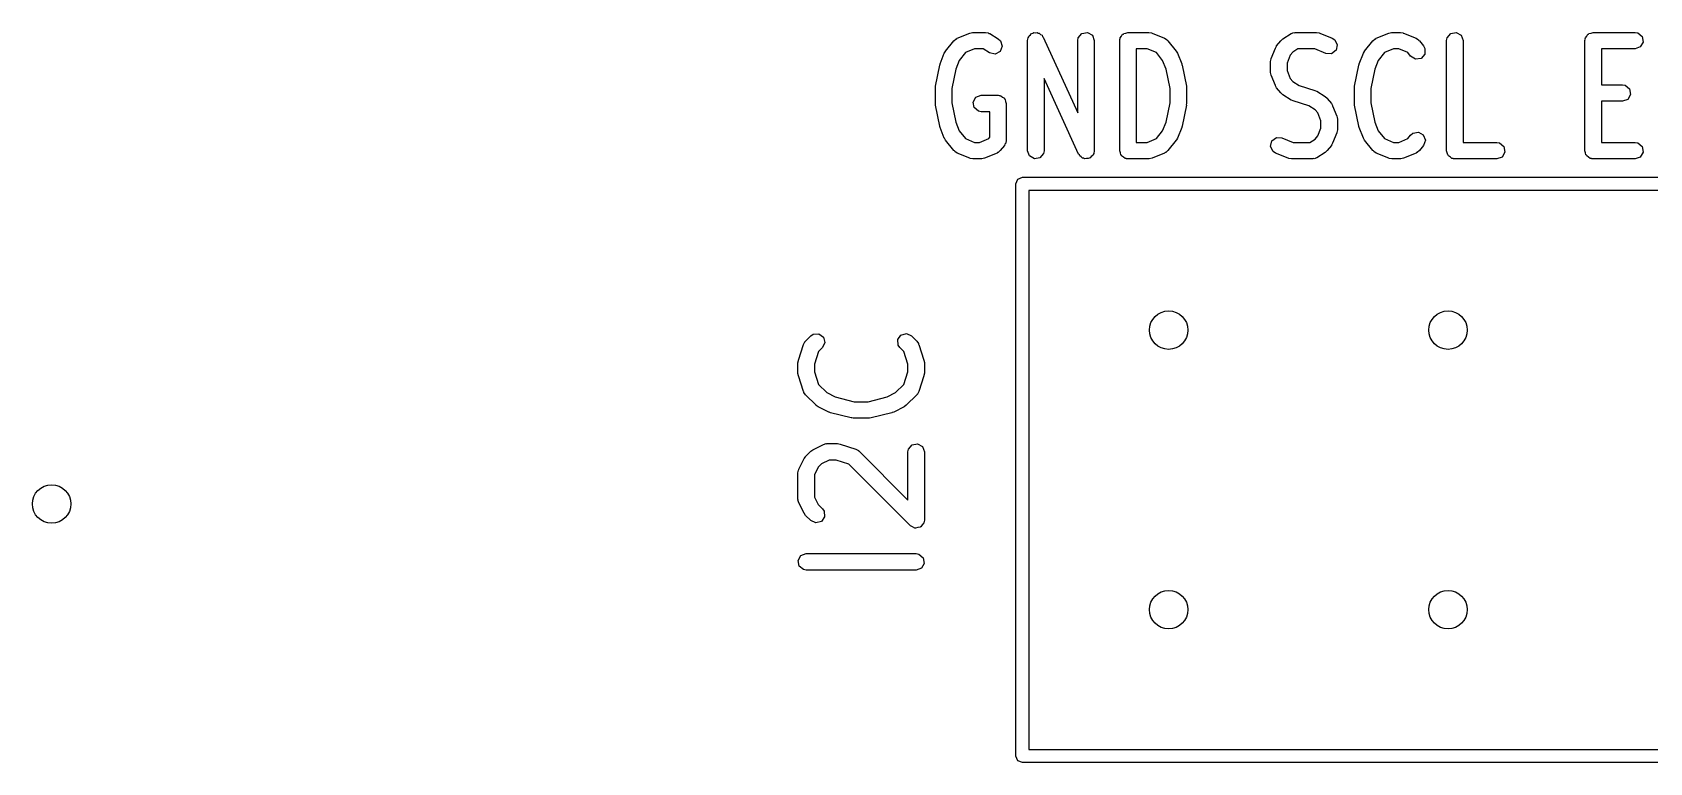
# Model space of a CAD drawing. Extents: x 0.22 to 1.79, y 0.29 to 2.17.
# Drawn here: x 0.393 to 0.972, y 1.907 to 2.169 of the extents above; entities that cross this region are included whole.
import ezdxf

# ---------------------------------------------------------------- set-up
doc = ezdxf.new("R2010")
doc.units = 0
doc.header["$MEASUREMENT"] = 0
doc.layers.add('BLACK', color=7, linetype='CONTINUOUS')

msp = doc.modelspace()

# ---------------------------------------------------------------- linework, layer by layer
at = {"layer": 'BLACK', "linetype": 'CONTINUOUS'}
for p, q in [((0.719948, 2.16198), (0.722947, 2.16572)), ((0.722947, 2.16572), (0.723717, 2.1664)), ((0.723717, 2.1664), (0.723946, 2.16645)), ((0.723946, 2.16645), (0.724117, 2.16661)), ((0.724117, 2.16661), (0.728617, 2.16848)), ((0.728617, 2.16848), (0.729618, 2.1687)), ((0.729618, 2.1687), (0.729686, 2.16868)), ((0.729686, 2.16868), (0.729752, 2.16871)), ((0.729752, 2.16871), (0.734252, 2.16871)), ((0.734252, 2.16871), (0.735262, 2.16853)), ((0.735262, 2.16853), (0.735506, 2.16833)), ((0.735506, 2.16833), (0.735817, 2.16826)), ((0.735817, 2.16826), (0.738816, 2.16638)), ((0.738816, 2.16638), (0.739579, 2.1657)), ((0.739579, 2.1657), (0.740202, 2.16378)), ((0.749297, 2.16576), (0.749475, 2.16677)), ((0.749297, 2.12639), (0.749297, 2.16576)), ((0.749475, 2.16677), (0.749736, 2.16708)), ((0.749736, 2.16708), (0.749844, 2.16747)), ((0.749844, 2.16747), (0.750366, 2.16783)), ((0.750366, 2.16783), (0.750773, 2.16831)), ((0.750773, 2.16831), (0.751173, 2.16838)), ((0.751173, 2.16838), (0.751507, 2.16861)), ((0.751507, 2.16861), (0.752138, 2.16855)), ((0.752138, 2.16855), (0.752762, 2.16866)), ((0.752762, 2.16866), (0.753114, 2.16846)), ((0.753114, 2.16846), (0.753518, 2.16842)), ((0.753518, 2.16842), (0.753963, 2.16797)), ((0.753963, 2.16797), (0.754512, 2.16765)), ((0.754512, 2.16765), (0.75465, 2.16727)), ((0.75465, 2.16727), (0.754935, 2.16698)), ((0.754935, 2.16698), (0.767295, 2.13995)), ((0.767295, 2.16576), (0.767473, 2.16677)), ((0.767295, 2.13995), (0.767295, 2.16576)), ((0.767473, 2.16677), (0.768771, 2.16831)), ((0.768771, 2.16831), (0.77076, 2.16866)), ((0.77076, 2.16866), (0.772509, 2.16765)), ((0.772509, 2.16765), (0.7732, 2.16576)), ((0.7732, 2.16576), (0.7732, 2.12639)), ((0.782293, 2.16576), (0.78236, 2.16614)), ((0.782293, 2.12639), (0.782293, 2.16576)), ((0.782338, 2.16627), (0.782403, 2.16638)), ((0.78236, 2.16614), (0.782338, 2.16627)), ((0.782403, 2.16638), (0.782471, 2.16677)), ((0.782471, 2.16677), (0.782964, 2.16735)), ((0.782964, 2.16735), (0.783348, 2.16802)), ((0.783348, 2.16802), (0.783598, 2.16811)), ((0.783598, 2.16811), (0.783769, 2.16831)), ((0.783769, 2.16831), (0.784525, 2.16845)), ((0.784525, 2.16845), (0.785246, 2.16871)), ((0.785246, 2.16871), (0.792745, 2.16871)), ((0.792745, 2.16871), (0.793755, 2.16853)), ((0.793755, 2.16853), (0.793809, 2.16848)), ((0.793809, 2.16848), (0.79388, 2.16848)), ((0.79388, 2.16848), (0.79838, 2.16661)), ((0.79838, 2.16661), (0.799243, 2.16605)), ((0.799243, 2.16605), (0.799351, 2.16585)), ((0.799351, 2.16585), (0.79955, 2.16572)), ((0.79955, 2.16572), (0.802549, 2.16198)), ((0.838433, 2.16385), (0.839933, 2.16572)), ((0.839933, 2.16572), (0.840654, 2.16636)), ((0.840654, 2.16636), (0.840673, 2.16638)), ((0.840673, 2.16638), (0.843673, 2.16826)), ((0.843673, 2.16826), (0.844624, 2.16864)), ((0.844624, 2.16864), (0.844939, 2.1686)), ((0.844939, 2.1686), (0.845238, 2.16871)), ((0.845238, 2.16871), (0.852737, 2.16871)), ((0.852737, 2.16871), (0.853747, 2.16853)), ((0.853747, 2.16853), (0.853802, 2.16848)), ((0.853802, 2.16848), (0.853873, 2.16848)), ((0.853873, 2.16848), (0.858372, 2.16661)), ((0.858372, 2.16661), (0.859236, 2.16605)), ((0.859236, 2.16605), (0.860165, 2.16426)), ((0.869929, 2.16198), (0.872929, 2.16572)), ((0.872929, 2.16572), (0.873699, 2.1664)), ((0.873699, 2.1664), (0.873927, 2.16645)), ((0.873927, 2.16645), (0.874099, 2.16661)), ((0.874099, 2.16661), (0.878598, 2.16848)), ((0.878598, 2.16848), (0.879599, 2.1687)), ((0.879599, 2.1687), (0.879667, 2.16868)), ((0.879667, 2.16868), (0.879734, 2.16871)), ((0.879734, 2.16871), (0.882733, 2.16871)), ((0.882733, 2.16871), (0.883743, 2.16853)), ((0.883743, 2.16853), (0.883798, 2.16848)), ((0.883798, 2.16848), (0.883869, 2.16848)), ((0.883869, 2.16848), (0.888368, 2.16661)), ((0.888368, 2.16661), (0.889232, 2.16605)), ((0.889232, 2.16605), (0.889339, 2.16585)), ((0.889339, 2.16585), (0.889539, 2.16573)), ((0.889539, 2.16573), (0.891038, 2.16385)), ((0.899278, 2.16576), (0.899456, 2.16677)), ((0.899278, 2.12639), (0.899278, 2.16576)), ((0.899456, 2.16677), (0.900755, 2.16831)), ((0.900755, 2.16831), (0.902744, 2.16866)), ((0.902744, 2.16866), (0.904493, 2.16765)), ((0.904493, 2.16765), (0.905184, 2.16576)), ((0.905184, 2.16576), (0.905184, 2.12934)), ((0.948772, 2.16576), (0.94884, 2.16614)), ((0.948772, 2.12639), (0.948772, 2.16576)), ((0.948817, 2.16627), (0.948882, 2.16638)), ((0.94884, 2.16614), (0.948817, 2.16627)), ((0.948882, 2.16638), (0.94895, 2.16677)), ((0.94895, 2.16677), (0.949443, 2.16735)), ((0.949443, 2.16735), (0.949827, 2.16802)), ((0.949827, 2.16802), (0.950077, 2.16811)), ((0.950077, 2.16811), (0.950248, 2.16831)), ((0.950248, 2.16831), (0.951004, 2.16845)), ((0.951004, 2.16845), (0.951725, 2.16871)), ((0.951725, 2.16871), (0.966723, 2.16871)), ((0.966723, 2.16871), (0.967733, 2.16853)), ((0.967733, 2.16853), (0.96928, 2.16723)), ((0.969631, 2.16524), (0.968621, 2.16349)), ((0.96928, 2.16723), (0.969631, 2.16524)), ((0.718012, 2.15748), (0.719512, 2.16123)), ((0.719512, 2.16123), (0.719914, 2.16188)), ((0.719914, 2.16188), (0.719948, 2.16198)), ((0.727086, 2.16145), (0.724833, 2.15863)), ((0.730343, 2.1628), (0.727086, 2.16145)), ((0.733405, 2.1628), (0.730343, 2.1628)), ((0.735687, 2.16138), (0.733405, 2.1628)), ((0.737662, 2.16096), (0.735687, 2.16138)), ((0.739446, 2.1619), (0.737662, 2.16096)), ((0.740202, 2.16378), (0.739446, 2.1619)), ((0.792154, 2.1628), (0.788198, 2.1628)), ((0.788198, 2.1628), (0.788198, 2.12934)), ((0.795411, 2.16145), (0.792154, 2.1628)), ((0.797665, 2.15863), (0.795411, 2.16145)), ((0.802549, 2.16198), (0.802916, 2.16131)), ((0.802916, 2.16131), (0.802985, 2.16123)), ((0.802985, 2.16123), (0.804485, 2.15748)), ((0.836286, 2.15826), (0.836464, 2.15927)), ((0.836464, 2.15927), (0.836496, 2.1593)), ((0.836496, 2.1593), (0.836497, 2.15935)), ((0.836497, 2.15935), (0.837997, 2.1631)), ((0.837997, 2.1631), (0.838399, 2.16375)), ((0.838399, 2.16375), (0.838433, 2.16385)), ((0.843318, 2.1605), (0.842192, 2.15769)), ((0.84423, 2.16164), (0.843318, 2.1605)), ((0.846085, 2.1628), (0.84423, 2.16164)), ((0.852147, 2.1628), (0.846085, 2.1628)), ((0.856101, 2.16115), (0.852147, 2.1628)), ((0.858119, 2.16106), (0.856101, 2.16115)), ((0.859724, 2.16229), (0.858119, 2.16106)), ((0.860165, 2.16426), (0.859724, 2.16229)), ((0.867993, 2.15748), (0.869493, 2.16123)), ((0.869493, 2.16123), (0.869896, 2.16188)), ((0.869896, 2.16188), (0.869929, 2.16198)), ((0.877068, 2.16145), (0.874814, 2.15863)), ((0.880324, 2.1628), (0.877068, 2.16145)), ((0.882143, 2.1628), (0.880324, 2.1628)), ((0.885399, 2.16145), (0.882143, 2.1628)), ((0.886427, 2.16016), (0.885399, 2.16145)), ((0.888152, 2.15911), (0.886427, 2.16016)), ((0.890149, 2.15941), (0.888152, 2.15911)), ((0.891483, 2.16093), (0.890149, 2.15941)), ((0.891038, 2.16385), (0.89153, 2.16295)), ((0.89153, 2.16295), (0.891483, 2.16093)), ((0.966723, 2.1628), (0.954678, 2.1628)), ((0.954678, 2.1628), (0.954678, 2.14996)), ((0.968621, 2.16349), (0.966723, 2.1628)), ((0.716358, 2.14946), (0.717858, 2.15696)), ((0.717858, 2.15696), (0.718008, 2.15734)), ((0.718008, 2.15734), (0.718012, 2.15748)), ((0.723596, 2.15554), (0.722207, 2.14859)), ((0.724833, 2.15863), (0.723596, 2.15554)), ((0.798901, 2.15554), (0.797665, 2.15863)), ((0.800291, 2.14859), (0.798901, 2.15554)), ((0.804485, 2.15748), (0.804569, 2.15707)), ((0.804569, 2.15707), (0.804639, 2.15696)), ((0.804639, 2.15696), (0.806139, 2.14946)), ((0.836286, 2.15451), (0.836286, 2.15826)), ((0.836303, 2.15446), (0.836286, 2.15451)), ((0.836287, 2.15441), (0.836303, 2.15446)), ((0.836497, 2.15341), (0.836287, 2.15441)), ((0.837997, 2.14966), (0.836497, 2.15341)), ((0.842192, 2.15769), (0.842192, 2.15508)), ((0.842192, 2.15508), (0.843318, 2.15226)), ((0.86634, 2.14946), (0.867839, 2.15696)), ((0.867839, 2.15696), (0.867989, 2.15734)), ((0.867989, 2.15734), (0.867993, 2.15748)), ((0.873577, 2.15554), (0.872188, 2.14859)), ((0.874814, 2.15863), (0.873577, 2.15554)), ((0.716301, 2.14888), (0.716379, 2.14933)), ((0.716301, 2.14326), (0.716301, 2.14888)), ((0.716379, 2.14933), (0.716358, 2.14946)), ((0.722207, 2.14859), (0.722207, 2.14355)), ((0.767562, 2.12516), (0.755202, 2.15219)), ((0.755202, 2.15219), (0.755202, 2.12639)), ((0.800291, 2.14355), (0.800291, 2.14859)), ((0.806139, 2.14946), (0.806149, 2.14901)), ((0.806149, 2.14901), (0.806196, 2.14888)), ((0.806196, 2.14888), (0.806196, 2.14326)), ((0.838067, 2.14958), (0.837997, 2.14966)), ((0.838433, 2.14891), (0.838067, 2.14958)), ((0.839933, 2.14704), (0.838433, 2.14891)), ((0.843318, 2.15226), (0.84423, 2.15112)), ((0.84423, 2.15112), (0.846481, 2.14971)), ((0.846481, 2.14971), (0.852118, 2.14795)), ((0.852118, 2.14795), (0.852672, 2.14766)), ((0.852672, 2.14766), (0.852802, 2.14764)), ((0.852802, 2.14764), (0.855802, 2.14576)), ((0.866282, 2.14888), (0.86636, 2.14933)), ((0.866282, 2.14326), (0.866282, 2.14888)), ((0.86636, 2.14933), (0.86634, 2.14946)), ((0.872188, 2.14859), (0.872188, 2.14355)), ((0.954678, 2.14996), (0.962223, 2.14996)), ((0.962223, 2.14996), (0.963233, 2.14978)), ((0.963233, 2.14978), (0.964781, 2.14848)), ((0.964781, 2.14848), (0.965131, 2.14649)), ((0.716348, 2.14313), (0.716301, 2.14326)), ((0.716358, 2.14268), (0.716348, 2.14313)), ((0.717858, 2.13518), (0.716358, 2.14268)), ((0.722207, 2.14355), (0.723596, 2.1366)), ((0.729844, 2.14377), (0.730854, 2.14552)), ((0.730195, 2.14178), (0.729844, 2.14377)), ((0.731742, 2.14048), (0.730195, 2.14178)), ((0.730854, 2.14552), (0.732752, 2.14621)), ((0.732752, 2.14621), (0.738751, 2.14621)), ((0.738751, 2.14621), (0.739135, 2.14614)), ((0.739135, 2.14614), (0.739264, 2.14617)), ((0.739264, 2.14617), (0.739378, 2.1461)), ((0.739378, 2.1461), (0.739761, 2.14603)), ((0.739761, 2.14603), (0.740349, 2.14554)), ((0.740349, 2.14554), (0.741013, 2.14516)), ((0.741013, 2.14516), (0.741104, 2.14491)), ((0.741104, 2.14491), (0.741309, 2.14473)), ((0.741309, 2.14473), (0.741442, 2.14398)), ((0.741442, 2.14398), (0.741704, 2.14326)), ((0.741704, 2.14326), (0.741704, 2.13013)), ((0.798901, 2.1366), (0.800291, 2.14355)), ((0.806139, 2.14268), (0.804639, 2.13518)), ((0.806196, 2.14326), (0.806118, 2.14281)), ((0.806118, 2.14281), (0.806139, 2.14268)), ((0.839959, 2.14702), (0.839933, 2.14704)), ((0.840673, 2.14638), (0.839959, 2.14702)), ((0.843673, 2.1445), (0.840673, 2.14638)), ((0.843803, 2.14448), (0.843673, 2.1445)), ((0.844357, 2.14419), (0.843803, 2.14448)), ((0.849994, 2.14243), (0.844357, 2.14419)), ((0.852245, 2.14102), (0.849994, 2.14243)), ((0.855802, 2.14576), (0.856516, 2.14512)), ((0.856516, 2.14512), (0.856543, 2.1451)), ((0.856543, 2.1451), (0.858042, 2.14323)), ((0.858042, 2.14323), (0.858409, 2.14256)), ((0.858409, 2.14256), (0.858478, 2.14248)), ((0.858478, 2.14248), (0.859978, 2.13873)), ((0.866329, 2.14313), (0.866282, 2.14326)), ((0.86634, 2.14268), (0.866329, 2.14313)), ((0.867839, 2.13518), (0.86634, 2.14268)), ((0.872188, 2.14355), (0.873577, 2.1366)), ((0.962223, 2.14405), (0.954678, 2.14405)), ((0.954678, 2.14405), (0.954678, 2.12934)), ((0.964121, 2.14475), (0.962223, 2.14405)), ((0.965131, 2.14649), (0.964121, 2.14475)), ((0.723596, 2.1366), (0.724832, 2.13351)), ((0.732752, 2.14031), (0.731742, 2.14048)), ((0.735799, 2.14031), (0.732752, 2.14031)), ((0.735799, 2.13117), (0.735799, 2.14031)), ((0.797665, 2.13351), (0.798901, 2.1366)), ((0.853158, 2.13988), (0.852245, 2.14102)), ((0.854284, 2.13707), (0.853158, 2.13988)), ((0.854284, 2.13445), (0.854284, 2.13707)), ((0.859978, 2.13873), (0.860188, 2.13773)), ((0.860188, 2.13773), (0.860172, 2.13768)), ((0.860172, 2.13768), (0.860189, 2.13763)), ((0.860189, 2.13763), (0.860189, 2.13388)), ((0.873577, 2.1366), (0.874814, 2.13351)), ((0.717928, 2.13507), (0.717858, 2.13518)), ((0.718012, 2.13466), (0.717928, 2.13507)), ((0.719512, 2.13091), (0.718012, 2.13466)), ((0.719581, 2.13083), (0.719512, 2.13091)), ((0.719948, 2.13016), (0.719581, 2.13083)), ((0.724832, 2.13351), (0.727086, 2.13069)), ((0.727086, 2.13069), (0.730343, 2.12934)), ((0.732162, 2.12934), (0.735418, 2.13069)), ((0.735418, 2.13069), (0.735799, 2.13117)), ((0.792154, 2.12934), (0.795411, 2.13069)), ((0.795411, 2.13069), (0.797665, 2.13351)), ((0.802583, 2.13026), (0.802549, 2.13016)), ((0.802985, 2.13091), (0.802583, 2.13026)), ((0.804485, 2.13466), (0.802985, 2.13091)), ((0.804489, 2.1348), (0.804485, 2.13466)), ((0.804639, 2.13518), (0.804489, 2.1348)), ((0.836752, 2.12985), (0.838357, 2.13108)), ((0.838357, 2.13108), (0.840374, 2.13099)), ((0.840374, 2.13099), (0.844329, 2.12934)), ((0.85039, 2.12934), (0.852245, 2.1305)), ((0.852245, 2.1305), (0.853158, 2.13164)), ((0.853158, 2.13164), (0.854284, 2.13445)), ((0.859978, 2.13279), (0.858478, 2.12904)), ((0.85998, 2.13284), (0.859978, 2.13279)), ((0.860011, 2.13287), (0.85998, 2.13284)), ((0.860189, 2.13388), (0.860011, 2.13287)), ((0.867909, 2.13507), (0.867839, 2.13518)), ((0.867993, 2.13466), (0.867909, 2.13507)), ((0.869493, 2.13091), (0.867993, 2.13466)), ((0.869563, 2.13083), (0.869493, 2.13091)), ((0.869929, 2.13016), (0.869563, 2.13083)), ((0.874814, 2.13351), (0.877068, 2.13069)), ((0.877068, 2.13069), (0.880324, 2.12934)), ((0.882143, 2.12934), (0.885399, 2.13069)), ((0.885399, 2.13069), (0.886427, 2.13198)), ((0.886427, 2.13198), (0.887197, 2.13266)), ((0.887197, 2.13266), (0.889177, 2.13305)), ((0.889177, 2.13305), (0.89095, 2.13209)), ((0.89095, 2.13209), (0.891685, 2.1302)), ((0.891685, 2.1302), (0.891038, 2.12829)), ((0.722947, 2.12642), (0.719948, 2.13016)), ((0.723146, 2.12629), (0.722947, 2.12642)), ((0.723254, 2.12609), (0.723146, 2.12629)), ((0.724117, 2.12553), (0.723254, 2.12609)), ((0.728617, 2.12366), (0.724117, 2.12553)), ((0.730343, 2.12934), (0.732162, 2.12934)), ((0.738387, 2.12553), (0.733888, 2.12366)), ((0.738559, 2.12569), (0.738387, 2.12553)), ((0.738787, 2.12574), (0.738559, 2.12569)), ((0.739557, 2.12642), (0.738787, 2.12574)), ((0.741057, 2.12829), (0.739557, 2.12642)), ((0.741213, 2.12875), (0.741057, 2.12829)), ((0.741526, 2.12912), (0.741213, 2.12875)), ((0.741704, 2.13013), (0.741526, 2.12912)), ((0.749988, 2.12449), (0.749297, 2.12639)), ((0.751737, 2.12348), (0.749988, 2.12449)), ((0.755024, 2.12538), (0.753726, 2.12383)), ((0.755202, 2.12639), (0.755024, 2.12538)), ((0.767847, 2.12487), (0.767562, 2.12516)), ((0.767986, 2.12449), (0.767847, 2.12487)), ((0.768535, 2.12417), (0.767986, 2.12449)), ((0.772653, 2.12467), (0.772131, 2.12431)), ((0.772761, 2.12506), (0.772653, 2.12467)), ((0.773022, 2.12538), (0.772761, 2.12506)), ((0.7732, 2.12639), (0.773022, 2.12538)), ((0.782555, 2.12566), (0.782293, 2.12639)), ((0.782688, 2.12491), (0.782555, 2.12566)), ((0.782892, 2.12474), (0.782688, 2.12491)), ((0.782984, 2.12449), (0.782892, 2.12474)), ((0.783648, 2.1241), (0.782984, 2.12449)), ((0.788198, 2.12934), (0.792154, 2.12934)), ((0.79838, 2.12553), (0.79388, 2.12366)), ((0.798551, 2.12569), (0.79838, 2.12553)), ((0.79878, 2.12574), (0.798551, 2.12569)), ((0.79955, 2.12642), (0.79878, 2.12574)), ((0.802549, 2.13016), (0.79955, 2.12642)), ((0.83631, 2.12788), (0.836752, 2.12985)), ((0.837239, 2.12609), (0.83631, 2.12788)), ((0.838103, 2.12553), (0.837239, 2.12609)), ((0.842603, 2.12366), (0.838103, 2.12553)), ((0.844329, 2.12934), (0.85039, 2.12934)), ((0.855802, 2.12576), (0.852802, 2.12388)), ((0.855821, 2.12578), (0.855802, 2.12576)), ((0.856543, 2.12642), (0.855821, 2.12578)), ((0.858042, 2.12829), (0.856543, 2.12642)), ((0.858076, 2.12839), (0.858042, 2.12829)), ((0.858478, 2.12904), (0.858076, 2.12839)), ((0.872929, 2.12642), (0.869929, 2.13016)), ((0.873128, 2.12629), (0.872929, 2.12642)), ((0.873235, 2.12609), (0.873128, 2.12629)), ((0.874099, 2.12553), (0.873235, 2.12609)), ((0.878598, 2.12366), (0.874099, 2.12553)), ((0.880324, 2.12934), (0.882143, 2.12934)), ((0.888368, 2.12553), (0.883869, 2.12366)), ((0.88854, 2.12569), (0.888368, 2.12553)), ((0.888769, 2.12574), (0.88854, 2.12569)), ((0.889539, 2.12642), (0.888769, 2.12574)), ((0.891038, 2.12829), (0.889539, 2.12642)), ((0.899541, 2.12566), (0.899278, 2.12639)), ((0.899674, 2.12491), (0.899541, 2.12566)), ((0.899878, 2.12474), (0.899674, 2.12491)), ((0.899969, 2.12449), (0.899878, 2.12474)), ((0.900633, 2.1241), (0.899969, 2.12449)), ((0.905184, 2.12934), (0.917229, 2.12934)), ((0.917229, 2.12934), (0.918239, 2.12916)), ((0.918239, 2.12916), (0.919786, 2.12786)), ((0.920137, 2.12587), (0.919127, 2.12412)), ((0.919786, 2.12786), (0.920137, 2.12587)), ((0.949034, 2.12566), (0.948772, 2.12639)), ((0.949168, 2.12491), (0.949034, 2.12566)), ((0.949372, 2.12474), (0.949168, 2.12491)), ((0.949463, 2.12449), (0.949372, 2.12474)), ((0.950127, 2.1241), (0.949463, 2.12449)), ((0.954678, 2.12934), (0.966723, 2.12934)), ((0.966723, 2.12934), (0.967733, 2.12916)), ((0.967733, 2.12916), (0.96928, 2.12786)), ((0.969631, 2.12587), (0.968621, 2.12412)), ((0.96928, 2.12786), (0.969631, 2.12587)), ((0.728688, 2.12366), (0.728617, 2.12366)), ((0.728743, 2.12361), (0.728688, 2.12366)), ((0.729752, 2.12343), (0.728743, 2.12361)), ((0.732752, 2.12343), (0.729752, 2.12343)), ((0.732819, 2.12346), (0.732752, 2.12343)), ((0.732887, 2.12344), (0.732819, 2.12346)), ((0.733888, 2.12366), (0.732887, 2.12344)), ((0.753726, 2.12383), (0.751737, 2.12348)), ((0.768979, 2.12372), (0.768535, 2.12417)), ((0.769383, 2.12368), (0.768979, 2.12372)), ((0.769735, 2.12348), (0.769383, 2.12368)), ((0.770359, 2.12359), (0.769735, 2.12348)), ((0.77099, 2.12353), (0.770359, 2.12359)), ((0.771324, 2.12376), (0.77099, 2.12353)), ((0.771724, 2.12383), (0.771324, 2.12376)), ((0.772131, 2.12431), (0.771724, 2.12383)), ((0.784236, 2.12361), (0.783648, 2.1241)), ((0.784619, 2.12354), (0.784236, 2.12361)), ((0.784733, 2.12348), (0.784619, 2.12354)), ((0.784862, 2.1235), (0.784733, 2.12348)), ((0.785246, 2.12343), (0.784862, 2.1235)), ((0.792745, 2.12343), (0.785246, 2.12343)), ((0.792812, 2.12346), (0.792745, 2.12343)), ((0.79288, 2.12344), (0.792812, 2.12346)), ((0.79388, 2.12366), (0.79288, 2.12344)), ((0.842674, 2.12366), (0.842603, 2.12366)), ((0.842728, 2.12361), (0.842674, 2.12366)), ((0.843738, 2.12343), (0.842728, 2.12361)), ((0.851237, 2.12343), (0.843738, 2.12343)), ((0.851536, 2.12354), (0.851237, 2.12343)), ((0.851851, 2.1235), (0.851536, 2.12354)), ((0.852802, 2.12388), (0.851851, 2.1235)), ((0.878669, 2.12366), (0.878598, 2.12366)), ((0.878724, 2.12361), (0.878669, 2.12366)), ((0.879734, 2.12343), (0.878724, 2.12361)), ((0.882733, 2.12343), (0.879734, 2.12343)), ((0.8828, 2.12346), (0.882733, 2.12343)), ((0.882868, 2.12344), (0.8828, 2.12346)), ((0.883869, 2.12366), (0.882868, 2.12344)), ((0.901221, 2.12361), (0.900633, 2.1241)), ((0.901605, 2.12354), (0.901221, 2.12361)), ((0.901718, 2.12348), (0.901605, 2.12354)), ((0.901847, 2.1235), (0.901718, 2.12348)), ((0.902231, 2.12343), (0.901847, 2.1235)), ((0.917229, 2.12343), (0.902231, 2.12343)), ((0.919127, 2.12412), (0.917229, 2.12343)), ((0.950715, 2.12361), (0.950127, 2.1241)), ((0.951098, 2.12354), (0.950715, 2.12361)), ((0.951212, 2.12348), (0.951098, 2.12354)), ((0.951341, 2.1235), (0.951212, 2.12348)), ((0.951725, 2.12343), (0.951341, 2.1235)), ((0.966723, 2.12343), (0.951725, 2.12343)), ((0.968621, 2.12412), (0.966723, 2.12343)), ((0.745079, 2.11457), (0.745771, 2.11624)), ((0.745079, 1.90984), (0.745079, 2.11457)), ((0.745771, 2.11624), (0.747441, 2.11693)), ((0.747441, 2.11693), (1.1498, 2.11693)), ((0.749803, 2.1122), (0.749803, 1.9122)), ((1.14744, 2.1122), (0.749803, 2.1122)), ((0.672573, 2.0607), (0.674585, 2.06088)), ((0.674585, 2.06088), (0.67624, 2.05972)), ((0.703998, 2.06044), (0.705949, 2.06097)), ((0.705949, 2.06097), (0.70778, 2.06011)), ((0.66727, 2.05146), (0.669145, 2.05708)), ((0.669145, 2.05708), (0.669633, 2.05798)), ((0.669633, 2.05798), (0.669784, 2.05808)), ((0.669784, 2.05808), (0.669858, 2.05824)), ((0.669858, 2.05824), (0.671733, 2.06011)), ((0.671733, 2.06011), (0.672573, 2.0607)), ((0.675909, 2.05594), (0.674527, 2.05455)), ((0.676763, 2.05777), (0.675909, 2.05594)), ((0.67624, 2.05972), (0.676763, 2.05777)), ((0.70284, 2.05879), (0.703998, 2.06044)), ((0.703016, 2.05678), (0.70284, 2.05879)), ((0.703604, 2.05594), (0.703016, 2.05678)), ((0.704986, 2.05455), (0.703604, 2.05594)), ((0.70778, 2.06011), (0.709655, 2.05824)), ((0.709655, 2.05824), (0.710243, 2.0574)), ((0.710243, 2.0574), (0.710258, 2.05722)), ((0.710258, 2.05722), (0.710368, 2.05708)), ((0.710368, 2.05708), (0.712243, 2.05146)), ((0.667119, 2.05052), (0.667272, 2.05139)), ((0.667119, 2.04678), (0.667119, 2.05052)), ((0.667272, 2.05139), (0.66727, 2.05146)), ((0.674527, 2.05455), (0.673024, 2.05005)), ((0.673024, 2.05005), (0.673024, 2.04725)), ((0.706489, 2.05005), (0.704986, 2.05455)), ((0.706489, 2.04725), (0.706489, 2.05005)), ((0.712243, 2.05146), (0.712372, 2.05059)), ((0.712372, 2.05059), (0.712394, 2.05052)), ((0.712394, 2.05052), (0.712394, 2.04678)), ((0.667141, 2.04671), (0.667119, 2.04678)), ((0.66727, 2.04584), (0.667141, 2.04671)), ((0.669145, 2.04022), (0.66727, 2.04584)), ((0.673024, 2.04725), (0.674527, 2.04275)), ((0.704986, 2.04275), (0.706489, 2.04725)), ((0.712243, 2.04584), (0.710368, 2.04022)), ((0.712394, 2.04678), (0.712241, 2.04591)), ((0.712241, 2.04591), (0.712243, 2.04584)), ((0.669255, 2.04008), (0.669145, 2.04022)), ((0.66927, 2.0399), (0.669255, 2.04008)), ((0.669858, 2.03906), (0.66927, 2.0399)), ((0.673608, 2.03531), (0.669858, 2.03906)), ((0.674527, 2.04275), (0.677445, 2.03983)), ((0.677445, 2.03983), (0.680476, 2.03831)), ((0.680476, 2.03831), (0.687308, 2.0366)), ((0.692205, 2.0366), (0.699037, 2.03831)), ((0.699037, 2.03831), (0.702068, 2.03983)), ((0.702068, 2.03983), (0.704986, 2.04275)), ((0.709655, 2.03906), (0.705905, 2.03531)), ((0.709729, 2.03922), (0.709655, 2.03906)), ((0.70988, 2.03932), (0.709729, 2.03922)), ((0.710368, 2.04022), (0.70988, 2.03932)), ((0.673666, 2.03529), (0.673608, 2.03531)), ((0.674375, 2.03476), (0.673666, 2.03529)), ((0.678125, 2.03289), (0.674375, 2.03476)), ((0.678264, 2.03287), (0.678125, 2.03289)), ((0.678729, 2.03266), (0.678264, 2.03287)), ((0.686228, 2.03079), (0.678729, 2.03266)), ((0.687308, 2.0366), (0.692205, 2.0366)), ((0.700784, 2.03266), (0.693285, 2.03079)), ((0.7009, 2.03274), (0.700784, 2.03266)), ((0.701388, 2.03289), (0.7009, 2.03274)), ((0.705138, 2.03476), (0.701388, 2.03289)), ((0.705182, 2.03481), (0.705138, 2.03476)), ((0.705905, 2.03531), (0.705182, 2.03481)), ((0.686364, 2.0308), (0.686228, 2.03079)), ((0.686944, 2.0307), (0.686364, 2.0308)), ((0.692569, 2.0307), (0.686944, 2.0307)), ((0.692697, 2.03075), (0.692569, 2.0307)), ((0.693285, 2.03079), (0.692697, 2.03075)), ((0.672501, 2.01942), (0.67625, 2.02129)), ((0.67625, 2.02129), (0.677233, 2.02159)), ((0.677233, 2.02159), (0.677405, 2.02155)), ((0.677405, 2.02155), (0.677571, 2.02161)), ((0.677571, 2.02161), (0.68132, 2.02161)), ((0.68132, 2.02161), (0.68219, 2.02145)), ((0.68219, 2.02145), (0.682254, 2.02146)), ((0.682254, 2.02146), (0.687878, 2.01958)), ((0.706667, 2.01966), (0.707965, 2.02121)), ((0.707965, 2.02121), (0.709954, 2.02156)), ((0.709954, 2.02156), (0.711704, 2.02055)), ((0.711704, 2.02055), (0.712394, 2.01865)), ((0.667431, 2.01248), (0.669305, 2.01622)), ((0.669305, 2.01622), (0.669831, 2.01693)), ((0.669831, 2.01693), (0.669858, 2.01699)), ((0.669858, 2.01699), (0.671733, 2.01887)), ((0.671733, 2.01887), (0.672456, 2.01937)), ((0.672456, 2.01937), (0.672501, 2.01942)), ((0.678268, 2.0157), (0.67557, 2.01435)), ((0.680841, 2.0157), (0.678268, 2.0157)), ((0.685349, 2.0142), (0.680841, 2.0157)), ((0.687878, 2.01958), (0.68878, 2.01909)), ((0.68878, 2.01909), (0.688872, 2.01894)), ((0.688872, 2.01894), (0.689032, 2.01887)), ((0.689032, 2.01887), (0.706489, 2.00141)), ((0.706489, 2.01865), (0.706667, 2.01966)), ((0.706489, 2.00141), (0.706489, 2.01865)), ((0.712394, 2.01865), (0.712394, 1.99428)), ((0.667119, 2.01115), (0.667297, 2.01216)), ((0.667119, 2.00178), (0.667119, 2.01115)), ((0.667297, 2.01216), (0.66741, 2.0123)), ((0.66741, 2.0123), (0.667431, 2.01248)), ((0.674373, 2.01316), (0.673024, 2.01046)), ((0.673024, 2.01046), (0.673024, 2.00248)), ((0.67557, 2.01435), (0.674373, 2.01316)), ((0.707354, 1.99219), (0.685349, 2.0142)), ((0.667179, 2.00162), (0.667119, 2.00178)), ((0.667138, 2.00144), (0.667179, 2.00162)), ((0.667431, 2.00046), (0.667138, 2.00144)), ((0.669305, 1.99671), (0.667431, 2.00046)), ((0.673024, 2.00248), (0.674373, 1.99978)), ((0.674373, 1.99978), (0.675909, 1.99824)), ((0.675909, 1.99824), (0.676497, 1.9974)), ((0.676497, 1.9974), (0.676673, 1.99539)), ((0.669352, 1.99667), (0.669305, 1.99671)), ((0.669858, 1.99594), (0.669352, 1.99667)), ((0.671733, 1.99407), (0.669858, 1.99594)), ((0.673564, 1.99322), (0.671733, 1.99407)), ((0.675515, 1.99374), (0.673564, 1.99322)), ((0.676673, 1.99539), (0.675515, 1.99374)), ((0.708159, 1.99182), (0.707354, 1.99219)), ((0.708929, 1.99137), (0.708159, 1.99182)), ((0.709062, 1.9914), (0.708929, 1.99137)), ((0.709184, 1.99134), (0.709062, 1.9914)), ((0.710043, 1.99157), (0.709184, 1.99134)), ((0.710918, 1.99172), (0.710043, 1.99157)), ((0.711005, 1.99183), (0.710918, 1.99172)), ((0.711135, 1.99186), (0.711005, 1.99183)), ((0.711645, 1.99259), (0.711135, 1.99186)), ((0.712216, 1.99327), (0.711645, 1.99259)), ((0.712248, 1.99345), (0.712216, 1.99327)), ((0.712294, 1.99352), (0.712248, 1.99345)), ((0.712394, 1.99428), (0.712283, 1.99365)), ((0.712283, 1.99365), (0.712294, 1.99352)), ((0.667164, 1.9798), (0.668174, 1.98155)), ((0.667514, 1.97781), (0.667164, 1.9798)), ((0.668174, 1.98155), (0.670072, 1.98224)), ((0.670072, 1.98224), (0.709442, 1.98224)), ((0.709442, 1.98224), (0.710452, 1.98206)), ((0.710452, 1.98206), (0.711999, 1.98076)), ((0.711999, 1.98076), (0.71235, 1.97877)), ((0.669062, 1.97651), (0.667514, 1.97781)), ((0.670072, 1.97633), (0.669062, 1.97651)), ((0.709442, 1.97633), (0.670072, 1.97633)), ((0.71134, 1.97702), (0.709442, 1.97633)), ((0.71235, 1.97877), (0.71134, 1.97702)), ((0.749803, 1.9122), (1.2498, 1.9122)), ((0.745771, 1.90817), (0.745079, 1.90984)), ((0.747441, 1.90748), (0.745771, 1.90817)), ((1.25217, 1.90748), (0.747441, 1.90748))]:
    msp.add_line(p, q, dxfattribs=at)
at = {"layer": 'BLACK'}
for centre in [(0.799803, 2.0622), (0.899803, 2.0622), (0.4, 2), (0.799803, 1.9622), (0.899803, 1.9622)]:
    msp.add_circle(centre, 0.00689, dxfattribs=at)

doc.saveas('drawing.dxf')
